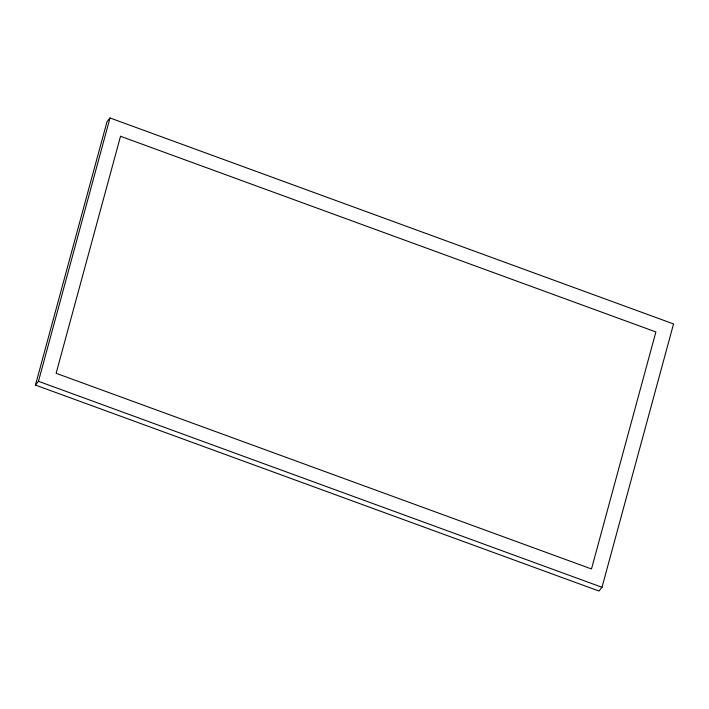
<?xml version="1.0" encoding="UTF-8"?>
<svg xmlns="http://www.w3.org/2000/svg" width="709" height="709" viewBox="0 0 709 709"><rect width="100%" height="100%" fill="white"/><g stroke="black" fill="none" stroke-linecap="round" stroke-linejoin="round"><path stroke-width="1.06" d="M35.45 385.067L106.997 121.718L110.01 117.96L673.55 323.933L602.003 587.282L598.99 591.04L35.45 385.067L38.463 381.309L110.01 117.96M38.463 381.309L602.003 587.282M120.521 136.279L56.126 373.297L591.492 568.964L655.887 331.945L120.521 136.279"/></g></svg>
